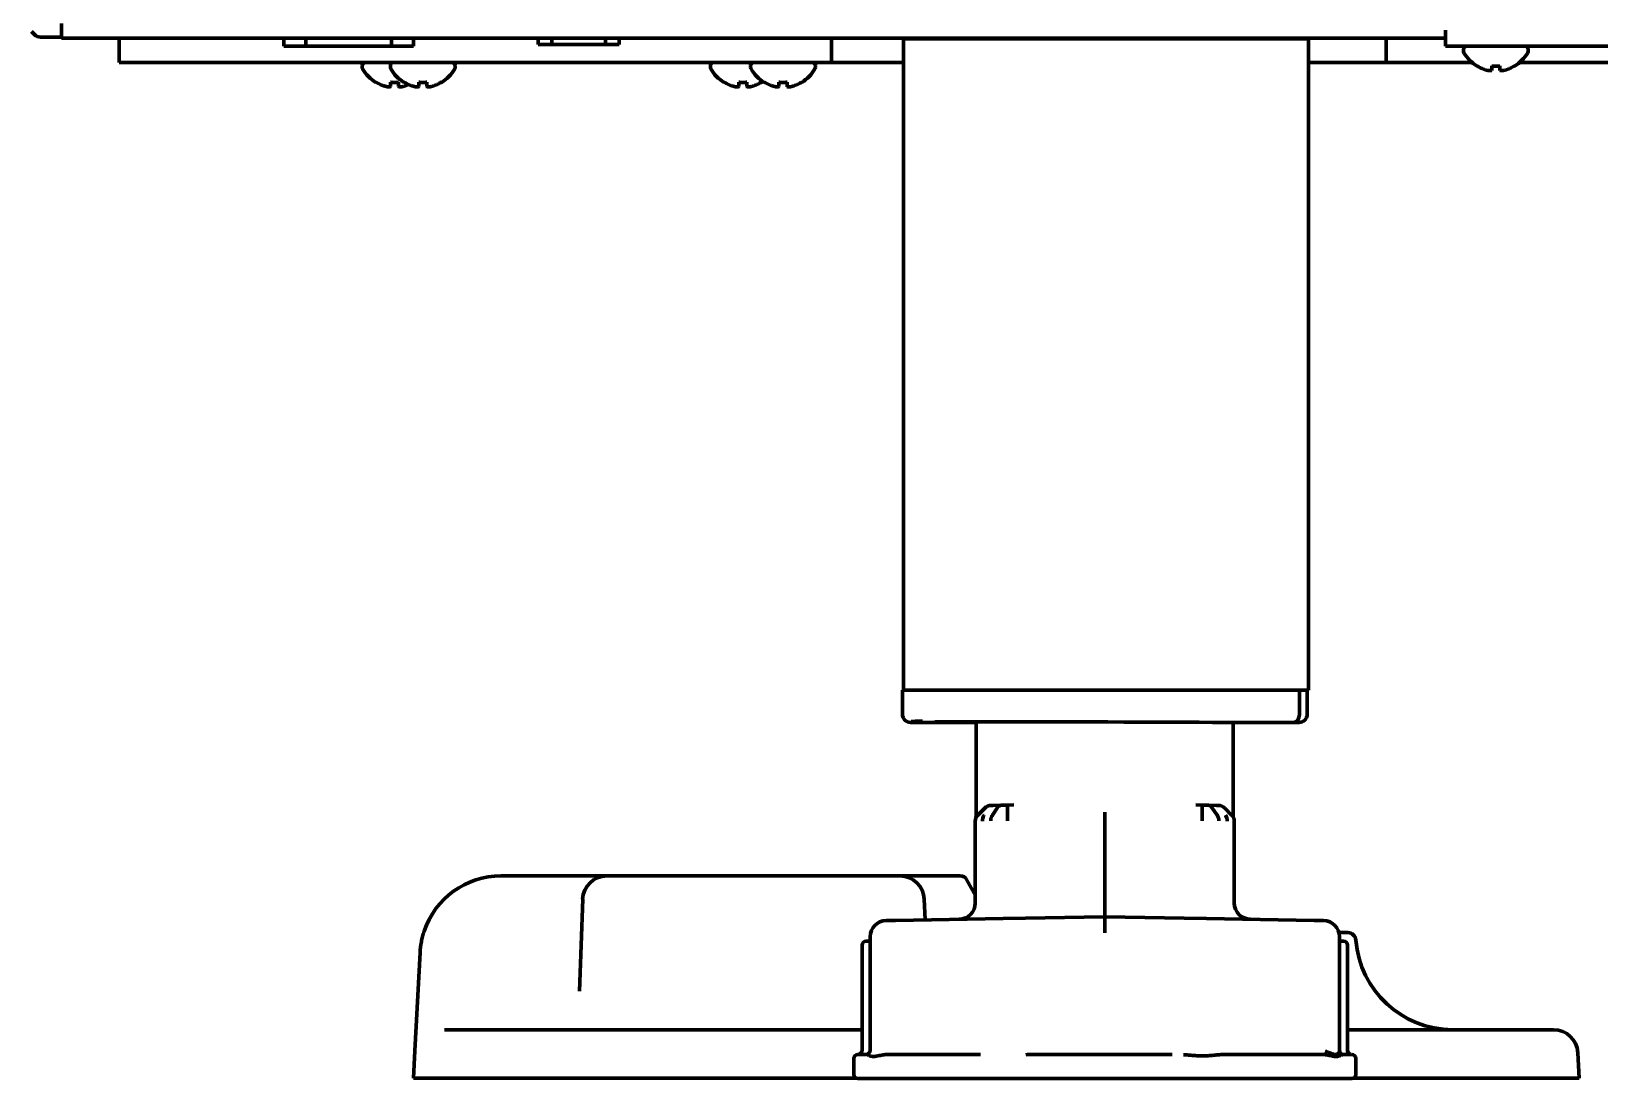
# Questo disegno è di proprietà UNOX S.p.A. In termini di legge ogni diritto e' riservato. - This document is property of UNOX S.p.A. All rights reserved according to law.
# Model space of a CAD drawing. Header units: inches. Extents: x -3022 to 7311, y 343 to 5680.
# Drawn here: x 866.5 to 1060.2, y 2076.7 to 2206.1 of the extents above; entities that cross this region are included whole.
import ezdxf

# ---------------------------------------------------------------- set-up
doc = ezdxf.new("R2010")
doc.units = ezdxf.units.IN

msp = doc.modelspace()

# ---------------------------------------------------------------- linework, layer by layer
at = {"linetype": 'Continuous', "lineweight": 70}
for p, q in [((870.16, 2207.09), (870.16, 2205.29)), ((866.45, 2206.12), (866.86, 2205.71)), ((867.57, 2205.42), (870.16, 2205.42)), ((1041.17, 2205.29), (870.16, 2205.29)), ((877.3, 2205.29), (877.3, 2202.29)), ((897.66, 2205.29), (897.66, 2204.29)), ((900.37, 2204.29), (900.37, 2205.29)), ((910.95, 2205.29), (910.95, 2204.29)), ((913.66, 2204.29), (913.66, 2205.29)), ((929.06, 2205.29), (929.06, 2204.49)), ((930.74, 2204.49), (930.74, 2205.29)), ((937.37, 2205.29), (937.37, 2204.49)), ((939.06, 2204.49), (939.06, 2205.29)), ((965.3, 2205.29), (965.3, 2202.29)), ((974.21, 2205.19), (974.21, 2205.29)), ((974.21, 2205.19), (976.01, 2205.19)), ((974.21, 2124.74), (974.21, 2205.19)), ((975.41, 2205.19), (975.41, 2205.29)), ((976.01, 2205.19), (1022.41, 2205.19)), ((1022.41, 2205.19), (1024.21, 2205.19)), ((1023.01, 2205.19), (1023.01, 2205.29)), ((1024.21, 2205.19), (1024.21, 2205.29)), ((1024.21, 2205.19), (1024.21, 2124.74)), ((1033.8, 2205.29), (1033.8, 2202.29)), ((1041.16, 2206.29), (1041.16, 2204.29)), ((900.37, 2204.29), (897.66, 2204.29)), ((900.37, 2204.29), (910.95, 2204.29)), ((910.95, 2204.29), (913.66, 2204.29)), ((930.74, 2204.49), (929.06, 2204.49)), ((937.37, 2204.49), (930.74, 2204.49)), ((939.06, 2204.49), (937.37, 2204.49)), ((1865.16, 2204.29), (1041.16, 2204.29)), ((1043.36, 2203.89), (1043.36, 2203.69)), ((1051.36, 2203.69), (1051.36, 2203.89)), ((877.3, 2202.29), (880.3, 2202.29)), ((880.3, 2202.29), (957.3, 2202.29)), ((907.31, 2201.89), (907.31, 2201.69)), ((910.8, 2201.89), (910.8, 2201.69)), ((918.8, 2201.69), (918.8, 2201.89)), ((950.33, 2201.89), (950.33, 2201.69)), ((955.3, 2201.89), (955.3, 2201.69)), ((957.3, 2202.29), (965.3, 2202.29)), ((963.3, 2201.69), (963.3, 2201.89)), ((965.3, 2202.29), (973.3, 2202.29)), ((973.3, 2202.29), (974.21, 2202.29)), ((1024.21, 2202.29), (1025.8, 2202.29)), ((1025.8, 2202.29), (1033.8, 2202.29)), ((1033.8, 2202.29), (1036.8, 2202.29)), ((1036.8, 2202.29), (1044.41, 2202.29)), ((1045.06, 2201.81), (1045.06, 2201.85)), ((1049.66, 2201.85), (1049.66, 2201.81)), ((1050.31, 2202.29), (1096.64, 2202.29)), ((909.01, 2199.81), (909.01, 2199.85)), ((912.5, 2199.81), (912.5, 2199.85)), ((917.1, 2199.85), (917.1, 2199.81)), ((952.03, 2199.81), (952.03, 2199.85)), ((956.63, 2199.85), (956.63, 2199.81)), ((957, 2199.81), (957, 2199.85)), ((961.6, 2199.85), (961.6, 2199.81)), ((974.06, 2121.89), (974.06, 2124.74)), ((974.21, 2124.74), (976.01, 2124.74)), ((976.01, 2124.74), (1022.41, 2124.74)), ((1022.41, 2124.74), (1024.21, 2124.74)), ((1023.1, 2124.74), (1023.1, 2121.74)), ((1023.1, 2124.74), (1023.1, 2121.74)), ((1024.06, 2121.75), (1024.06, 2124.74)), ((974.06, 2121.89), (974.06, 2121.75)), ((975.49, 2120.74), (975.72, 2120.74)), ((975.72, 2120.74), (983.18, 2120.74)), ((975.72, 2120.74), (983.18, 2120.74)), ((983.18, 2120.83), (983.18, 2109.05)), ((1013.91, 2120.74), (1022.39, 2120.74)), ((1013.91, 2120.74), (1022.39, 2120.74)), ((1014.93, 2109.05), (1014.93, 2120.74)), ((1022.4, 2120.74), (1022.62, 2120.74)), ((984.27, 2110.2), (983.34, 2109.25)), ((984.97, 2110.5), (985.28, 2110.5)), ((985.82, 2110.22), (985.17, 2109.28)), ((985.28, 2110.5), (986.31, 2110.52)), ((987.04, 2110.53), (987.81, 2110.55)), ((987.04, 2110.24), (987.04, 2109.3)), ((1010.31, 2110.55), (1011.07, 2110.53)), ((1011.08, 2110.24), (1011.08, 2109.3)), ((1011.8, 2110.52), (1012.84, 2110.5)), ((1012.29, 2110.22), (1012.94, 2109.28)), ((1012.84, 2110.5), (1013.15, 2110.5)), ((1013.84, 2110.2), (1014.77, 2109.25)), ((983.06, 2098.43), (983.06, 2108.55)), ((999.06, 2098.74), (999.06, 2108.8)), ((1012.95, 2109.28), (1012.94, 2109.28)), ((1015.06, 2108.55), (1015.06, 2098.43)), ((924.46, 2101.79), (929.34, 2101.79)), ((929.34, 2101.79), (937.55, 2101.79)), ((937.55, 2101.79), (943.05, 2101.79)), ((943.05, 2101.79), (968.26, 2101.79)), ((968.26, 2101.79), (973.76, 2101.79)), ((973.76, 2101.79), (979.75, 2101.79)), ((979.75, 2101.79), (981.16, 2101.79)), ((983.09, 2099.38), (982.03, 2101.28)), ((934.16, 2087.53), (934.56, 2098.9)), ((976.76, 2098.9), (976.85, 2096.35)), ((972.04, 2096.27), (973.21, 2096.29)), ((973.21, 2096.29), (986.5, 2096.52)), ((986.5, 2096.52), (989.26, 2096.57)), ((989.26, 2096.57), (998.95, 2096.74)), ((998.95, 2096.74), (999.06, 2096.74)), ((999.06, 2096.74), (999.16, 2096.74)), ((999.16, 2096.74), (1008.85, 2096.57)), ((1008.85, 2096.57), (1011.61, 2096.52)), ((1011.61, 2096.52), (1024.91, 2096.29)), ((1024.91, 2096.29), (1026.08, 2096.27)), ((1027.98, 2094.79), (1029.08, 2094.79)), ((969.07, 2092.99), (969.07, 2093.24)), ((969.07, 2080.24), (969.07, 2092.99)), ((969.82, 2093.74), (969.57, 2093.74)), ((970.07, 2094.27), (970.07, 2080.12)), ((1028.04, 2094.27), (1028.04, 2080.12)), ((1028.54, 2093.74), (1028.29, 2093.74)), ((1029.04, 2093.24), (1029.04, 2092.99)), ((1029.04, 2092.99), (1029.04, 2080.24)), ((913.83, 2080.17), (914.47, 2092.32)), ((921.81, 2082.79), (917.49, 2082.79)), ((969.07, 2082.79), (921.81, 2082.79)), ((1028.97, 2082.79), (1054.5, 2082.79)), ((913.83, 2080.17), (913.66, 2076.79)), ((968.06, 2079.24), (968.06, 2077.24)), ((968.61, 2079.74), (969.57, 2079.74)), ((969.09, 2080.24), (969.07, 2080.24)), ((972.69, 2079.74), (983.72, 2079.74)), ((990.73, 2079.74), (1007.38, 2079.74)), ((1014.4, 2079.74), (1025.42, 2079.74)), ((1028.54, 2079.74), (1029.51, 2079.74)), ((1030.06, 2077.24), (1030.06, 2079.24)), ((1057.66, 2076.79), (1057.49, 2079.95)), ((921.65, 2076.79), (913.66, 2076.79)), ((921.65, 2076.79), (968.34, 2076.79)), ((1029.56, 2076.74), (968.56, 2076.74)), ((1029.78, 2076.79), (1057.66, 2076.79))]:
    msp.add_line(p, q, dxfattribs=at)
for centre, radius, start, end in [((867.57, 2206.42), 1, 225, 270), ((1043.76, 2203.89), 0.4, 90, 180), ((1043.76, 2203.69), 0.4, 180, 210.3012), ((1047.56, 2205.91), 4.8, 210.3012, 238.4186), ((1047.16, 2205.91), 4.8, 301.5837, 329.6988), ((1050.96, 2203.89), 0.4, 0, 90), ((1050.96, 2203.69), 0.4, 329.6988, 0), ((907.71, 2201.89), 0.4, 90, 180), ((907.71, 2201.69), 0.4, 180, 210.3012), ((911.51, 2203.91), 4.8, 210.3012, 238.4186), ((911.2, 2201.89), 0.4, 90, 180), ((911.2, 2201.69), 0.4, 180, 210.3012), ((915, 2203.91), 4.8, 210.3012, 238.4186), ((914.6, 2203.91), 4.8, 301.5837, 329.6988), ((918.4, 2201.89), 0.4, 0, 90), ((918.4, 2201.69), 0.4, 329.6988, 0), ((950.73, 2201.89), 0.4, 90, 180), ((950.73, 2201.69), 0.4, 180, 210.3012), ((954.53, 2203.91), 4.8, 210.3012, 238.4186), ((955.7, 2201.89), 0.4, 90, 180), ((955.7, 2201.69), 0.4, 180, 210.3012), ((959.5, 2203.91), 4.8, 210.3012, 238.4186), ((959.1, 2203.91), 4.8, 301.5837, 329.6988), ((962.9, 2201.89), 0.4, 0, 90), ((962.9, 2201.69), 0.4, 329.6988, 0), ((1047.36, 2205.59), 3.78, 262.3959, 269.9965), ((1047.36, 2205.59), 3.78, 270.0035, 277.6041), ((911.32, 2203.59), 3.78, 262.3959, 269.9965), ((911.31, 2203.59), 3.78, 270.0035, 277.6041), ((914.8, 2203.59), 3.78, 262.3959, 269.9965), ((914.8, 2203.59), 3.78, 270.0035, 277.6041), ((954.33, 2203.59), 3.78, 262.3959, 269.9965), ((954.33, 2203.59), 3.78, 270.0035, 277.6041), ((954.13, 2203.91), 4.8, 301.5837, 303.9766), ((959.3, 2203.59), 3.78, 262.3959, 269.9965), ((959.3, 2203.59), 3.78, 270.0035, 277.6041), ((984.98, 2109.5), 1, 91, 135.5), ((984.06, 2108.55), 1, 135.5, 180), ((981.18, 2109.41), 2, 344.3099, 0.04), ((1014.06, 2108.55), 1, 0, 44.5), ((924.46, 2091.79), 10, 90, 161.5533), ((937.55, 2098.79), 3, 90, 178), ((973.76, 2098.79), 3, 2, 90), ((981.16, 2100.79), 1, 29.22, 90), ((981.06, 2098.43), 2, 271, 0), ((1017.06, 2098.43), 2, 180, 269), ((972.07, 2094.27), 2, 91, 180), ((1026.04, 2094.27), 2, 0, 89), ((1029.08, 2093.79), 1, 4.4117, 90), ((969.57, 2093.24), 0.5, 90, 180), ((969.82, 2093.99), 0.25, 270, 0), ((1028.29, 2093.99), 0.25, 180, 270), ((1028.54, 2093.24), 0.5, 0, 90), ((1042.04, 2094.79), 12, 184.4117, 270), ((1054.5, 2079.79), 3, 3, 90), ((968.56, 2079.24), 0.5, 90, 180), ((969.57, 2080.24), 0.5, 270, 0), ((1028.54, 2080.24), 0.5, 180, 270), ((1029.54, 2080.24), 0.5, 180, 232.207), ((1029.56, 2079.24), 0.5, 0, 90), ((968.56, 2077.24), 0.5, 180, 270), ((1029.56, 2077.24), 0.5, 270, 0)]:
    msp.add_arc(centre, radius, start, end, dxfattribs=at)
for centre, major_axis, ratio, start_param, end_param in [((975.06, 2121.75), (1, 0), 0.999995, 3.141593, 4.709304), ((1022.39, 2121.74), (0, 1), 0.707107, 3.141593, 4.712389), ((1022.39, 2121.74), (0, 1), 0.707107, 3.141593, 4.712389), ((1023.06, 2121.75), (1, 0), 0.999995, 4.715474, 6.283185), ((976.55, 2120.74), (-1.5, 0), 0.003085, 0.00001, 0.785408), ((976.55, 2120.88), (-1.5, 0), 0.003085, 4.712398, 5.977528), ((999.06, 2120.74), (-21, 0.06), 0.003085, 3.927, 6.996876), ((1021.56, 2120.74), (1.5, 0), 0.003085, 5.497778, 6.283176), ((1011.05, 2109.53), (-0.017, -1), 0.01745, 2.356346, 3.141594), ((1013.13, 2109.5), (0, 1), 1, 5.48906, 6.265732), ((984.64, 2108.56), (0.01, -1), 0.707088, 3.925849, 4.70425), ((1012.44, 2108.58), (-0.017, -1), 0.707053, 1.583129, 2.362365), ((1013.47, 2108.56), (-0.01, -1), 0.707088, 1.578072, 2.357338), ((1029.51, 2080.24), (0, -0.5), 0.961623, 4.712389, 6.283185)]:
    msp.add_ellipse(centre, major_axis=major_axis, ratio=ratio, start_param=start_param, end_param=end_param, dxfattribs=at)
for points, knots in [([(1045.06, 2201.85), (1045.26, 2201.72), (1045.47, 2201.61), (1045.8, 2201.48), (1045.91, 2201.43), (1046.13, 2201.36), (1046.24, 2201.33), (1046.36, 2201.3)], [0, 0, 0, 0, 0.5, 0.5, 0.75, 0.75, 1, 1, 1, 1]), ([(1047.86, 2201.85), (1047.86, 2201.72), (1047.86, 2201.61), (1047.86, 2201.48), (1047.86, 2201.43), (1047.86, 2201.36), (1047.86, 2201.33), (1047.86, 2201.3)], [0, 0, 0, 0, 0.5, 0.5, 0.75, 0.75, 1, 1, 1, 1]), ([(909.01, 2199.85), (909.22, 2199.72), (909.43, 2199.61), (909.75, 2199.48), (909.86, 2199.43), (910.09, 2199.36), (910.2, 2199.33), (910.31, 2199.3)], [0, 0, 0, 0, 0.5, 0.5, 0.75, 0.75, 1, 1, 1, 1]), ([(911.81, 2199.85), (911.81, 2199.72), (911.81, 2199.61), (911.81, 2199.48), (911.81, 2199.43), (911.81, 2199.36), (911.81, 2199.33), (911.81, 2199.3)], [0, 0, 0, 0, 0.5, 0.5, 0.75, 0.75, 1, 1, 1, 1]), ([(912.31, 2199.3), (912.37, 2199.31), (912.48, 2199.34), (912.64, 2199.39), (912.8, 2199.45), (912.94, 2199.5), (913.02, 2199.54), (913.06, 2199.55)], [0, 0, 0, 0, 0.213117, 0.426235, 0.639352, 0.852469, 1, 1, 1, 1]), ([(912.5, 2199.85), (912.7, 2199.72), (912.91, 2199.61), (913.24, 2199.48), (913.35, 2199.43), (913.57, 2199.36), (913.68, 2199.33), (913.8, 2199.3)], [0, 0, 0, 0, 0.5, 0.5, 0.75, 0.75, 1, 1, 1, 1]), ([(915.3, 2199.85), (915.3, 2199.72), (915.3, 2199.61), (915.3, 2199.48), (915.3, 2199.43), (915.3, 2199.36), (915.3, 2199.33), (915.3, 2199.3)], [0, 0, 0, 0, 0.5, 0.5, 0.75, 0.75, 1, 1, 1, 1]), ([(952.03, 2199.85), (952.23, 2199.72), (952.44, 2199.61), (952.77, 2199.48), (952.88, 2199.43), (953.1, 2199.36), (953.22, 2199.33), (953.33, 2199.3)], [0, 0, 0, 0, 0.5, 0.5, 0.75, 0.75, 1, 1, 1, 1]), ([(954.83, 2199.85), (954.83, 2199.72), (954.83, 2199.61), (954.83, 2199.48), (954.83, 2199.43), (954.83, 2199.36), (954.83, 2199.33), (954.83, 2199.3)], [0, 0, 0, 0, 0.5, 0.5, 0.75, 0.75, 1, 1, 1, 1]), ([(957, 2199.85), (957.2, 2199.72), (957.41, 2199.61), (957.74, 2199.48), (957.85, 2199.43), (958.07, 2199.36), (958.18, 2199.33), (958.3, 2199.3)], [0, 0, 0, 0, 0.5, 0.5, 0.75, 0.75, 1, 1, 1, 1]), ([(959.8, 2199.85), (959.8, 2199.72), (959.8, 2199.61), (959.8, 2199.48), (959.8, 2199.43), (959.8, 2199.36), (959.8, 2199.33), (959.8, 2199.3)], [0, 0, 0, 0, 0.5, 0.5, 0.75, 0.75, 1, 1, 1, 1]), ([(985.82, 2110.22), (985.85, 2110.27), (985.89, 2110.31), (985.94, 2110.36), (985.96, 2110.38), (985.99, 2110.41), (986, 2110.41), (986.02, 2110.43), (986.04, 2110.43), (986.09, 2110.47), (986.13, 2110.48), (986.19, 2110.5), (986.2, 2110.51), (986.22, 2110.51), (986.22, 2110.51), (986.22, 2110.51), (986.23, 2110.51), (986.24, 2110.51), (986.27, 2110.52), (986.29, 2110.52), (986.31, 2110.52)], [0, 0, 0, 0, 0.25, 0.25, 0.375, 0.375, 0.4375, 0.4375, 0.5, 0.5, 0.75, 0.75, 0.8125, 0.828125, 0.828125, 0.84375, 0.84375, 0.875, 0.875, 1, 1, 1, 1]), ([(986.31, 2110.52), (986.36, 2110.52), (986.41, 2110.52), (986.5, 2110.52), (986.53, 2110.52), (986.57, 2110.52), (986.59, 2110.52), (986.62, 2110.52), (986.63, 2110.52), (986.71, 2110.53), (986.78, 2110.53), (986.88, 2110.53), (986.91, 2110.53), (986.98, 2110.53), (987.01, 2110.53), (987.04, 2110.53)], [0, 0, 0, 0, 0.25, 0.25, 0.375, 0.375, 0.4375, 0.4375, 0.5, 0.5, 0.75, 0.75, 0.875, 0.875, 1, 1, 1, 1]), ([(987.04, 2110.24), (987.04, 2110.29), (987.04, 2110.37), (987.04, 2110.43), (987.04, 2110.48), (987.04, 2110.5), (987.04, 2110.52), (987.04, 2110.52), (987.04, 2110.52), (987.04, 2110.53), (987.04, 2110.53), (987.04, 2110.53), (987.04, 2110.53), (987.04, 2110.53)], [0, 0, 0, 0, 0.25, 0.5, 0.5, 0.75, 0.75, 0.8125, 0.84375, 0.84375, 0.875, 0.875, 1, 1, 1, 1]), ([(1011.07, 2110.53), (1011.09, 2110.53), (1011.1, 2110.53), (1011.14, 2110.53), (1011.19, 2110.53), (1011.27, 2110.53), (1011.34, 2110.53), (1011.39, 2110.53), (1011.4, 2110.53), (1011.43, 2110.53), (1011.45, 2110.53), (1011.53, 2110.52), (1011.59, 2110.52), (1011.67, 2110.52), (1011.7, 2110.52), (1011.75, 2110.52), (1011.78, 2110.52), (1011.8, 2110.52)], [0, 0, 0, 0, 0.0625, 0.0625, 0.125, 0.25, 0.375, 0.375, 0.4375, 0.4375, 0.5, 0.5, 0.75, 0.75, 0.875, 0.875, 1, 1, 1, 1]), ([(1012.29, 2110.22), (1012.26, 2110.27), (1012.23, 2110.31), (1012.18, 2110.36), (1012.17, 2110.37), (1012.15, 2110.38), (1012.14, 2110.39), (1012.11, 2110.41), (1012.09, 2110.43), (1012.03, 2110.47), (1011.98, 2110.48), (1011.93, 2110.5), (1011.91, 2110.51), (1011.9, 2110.51), (1011.89, 2110.51), (1011.89, 2110.51), (1011.88, 2110.51), (1011.88, 2110.51), (1011.85, 2110.52), (1011.83, 2110.52), (1011.8, 2110.52)], [0, 0, 0, 0, 0.25, 0.25, 0.3125, 0.3125, 0.375, 0.375, 0.5, 0.5, 0.75, 0.75, 0.8125, 0.828125, 0.828125, 0.84375, 0.84375, 0.875, 0.875, 1, 1, 1, 1]), ([(984.14, 2109.27), (984.13, 2109.26), (984.13, 2109.24), (984.11, 2109.22), (984.1, 2109.21), (984.08, 2109.17), (984.07, 2109.14), (984.03, 2109.06), (984.01, 2109), (983.98, 2108.91), (983.97, 2108.88), (983.96, 2108.82), (983.96, 2108.79), (983.95, 2108.72), (983.94, 2108.68), (983.94, 2108.64), (983.94, 2108.63), (983.94, 2108.62), (983.94, 2108.6), (983.94, 2108.58), (983.94, 2108.56)], [0, 0, 0, 0, 0.0625, 0.0625, 0.125, 0.125, 0.25, 0.25, 0.5, 0.5, 0.625, 0.625, 0.75, 0.75, 0.875, 0.90625, 0.921875, 0.921875, 0.9375, 1, 1, 1, 1]), ([(985.17, 2109.28), (985.16, 2109.26), (985.13, 2109.22), (985.11, 2109.18), (985.1, 2109.17), (985.1, 2109.17), (985.1, 2109.16), (985.1, 2109.16), (985.09, 2109.15), (985.09, 2109.14), (985.06, 2109.07), (985.04, 2109.01), (985, 2108.89), (984.99, 2108.83), (984.98, 2108.71), (984.97, 2108.64), (984.97, 2108.58)], [0, 0, 0, 0, 0.125, 0.1875, 0.195313, 0.195313, 0.203125, 0.203125, 0.21875, 0.25, 0.25, 0.5, 0.5, 0.75, 0.75, 1, 1, 1, 1]), ([(987.04, 2108.59), (987.04, 2108.66), (987.04, 2108.72), (987.04, 2108.85), (987.04, 2108.91), (987.04, 2109), (987.04, 2109.04), (987.04, 2109.08), (987.04, 2109.09), (987.04, 2109.09), (987.04, 2109.09), (987.04, 2109.1), (987.04, 2109.1), (987.04, 2109.12), (987.04, 2109.14), (987.04, 2109.2), (987.04, 2109.25), (987.04, 2109.3)], [0, 0, 0, 0, 0.25, 0.25, 0.5, 0.5, 0.625, 0.65625, 0.660156, 0.660156, 0.664063, 0.664063, 0.671875, 0.6875, 0.75, 0.75, 1, 1, 1, 1]), ([(999.06, 2109.09), (999.06, 2109.18), (999.06, 2109.27), (999.06, 2109.42), (999.06, 2109.49), (999.06, 2109.58), (999.06, 2109.61), (999.06, 2109.63), (999.06, 2109.64), (999.06, 2109.65), (999.06, 2109.65), (999.06, 2109.66)], [0, 0, 0, 0, 0.5, 0.5, 0.75, 0.875, 0.9375, 0.9375, 0.96875, 0.96875, 1, 1, 1, 1]), ([(999.06, 2109.09), (999.06, 2109.09), (999.06, 2109.09), (999.06, 2109.06), (999.06, 2109.02), (999.06, 2108.95), (999.06, 2108.87), (999.06, 2108.83), (999.06, 2108.8)], [0, 0, 0, 0, 0.000031, 0.000031, 0.250024, 0.500016, 0.750008, 1, 1, 1, 1]), ([(1011.08, 2109.3), (1011.08, 2109.25), (1011.08, 2109.2), (1011.08, 2109.09), (1011.08, 2109.03), (1011.08, 2108.91), (1011.08, 2108.85), (1011.08, 2108.72), (1011.08, 2108.66), (1011.08, 2108.59)], [0, 0, 0, 0, 0.25, 0.25, 0.5, 0.5, 0.75, 0.75, 1, 1, 1, 1]), ([(1013.98, 2109.26), (1013.98, 2109.26), (1013.98, 2109.26), (1013.99, 2109.24), (1014.02, 2109.19), (1014.06, 2109.11), (1014.1, 2109.03), (1014.13, 2108.94), (1014.15, 2108.85), (1014.17, 2108.75), (1014.18, 2108.66), (1014.18, 2108.59), (1014.18, 2108.56)], [0, 0, 0, 0, 0.00004, 0.00004, 0.125035, 0.25003, 0.375025, 0.50002, 0.625015, 0.75001, 0.875005, 1, 1, 1, 1]), ([(1015.01, 2108.86), (1015.01, 2108.85), (1015.01, 2108.86), (1015.01, 2108.86), (1015, 2108.88), (1015, 2108.89), (1015, 2108.89), (1015, 2108.89)], [0, 0, 0, 0, 0.555109, 0.898472, 0.948951, 0.984417, 1, 1, 1, 1]), ([(999.06, 2098.74), (999.06, 2098.69), (999.06, 2098.58), (999.06, 2098.41), (999.06, 2098.25), (999.06, 2098.09), (999.06, 2097.94), (999.06, 2097.79), (999.06, 2097.65), (999.06, 2097.51), (999.06, 2097.39), (999.06, 2097.27), (999.06, 2097.16), (999.06, 2097.07), (999.06, 2096.98), (999.06, 2096.91), (999.06, 2096.85), (999.06, 2096.8), (999.06, 2096.77), (999.06, 2096.75), (999.06, 2096.74), (999.06, 2096.74)], [0, 0, 0, 0, 0.052794, 0.105589, 0.158383, 0.211178, 0.263972, 0.316766, 0.369561, 0.422355, 0.47515, 0.527944, 0.580739, 0.633533, 0.686327, 0.739122, 0.791916, 0.844711, 0.897505, 0.950299, 1, 1, 1, 1]), ([(999.06, 2094.74), (999.06, 2094.76), (999.06, 2094.77), (999.06, 2094.81), (999.06, 2094.82), (999.06, 2094.87), (999.06, 2094.91), (999.06, 2095), (999.06, 2095.13), (999.06, 2095.26), (999.06, 2095.35), (999.06, 2095.38), (999.06, 2095.45), (999.06, 2095.48), (999.06, 2095.63), (999.06, 2095.74), (999.06, 2095.91), (999.06, 2095.96), (999.06, 2096.03), (999.06, 2096.06), (999.06, 2096.11), (999.06, 2096.13), (999.06, 2096.25), (999.06, 2096.33), (999.06, 2096.42), (999.06, 2096.44), (999.06, 2096.46), (999.06, 2096.47), (999.06, 2096.49), (999.06, 2096.53), (999.06, 2096.56), (999.06, 2096.64), (999.06, 2096.68), (999.06, 2096.71), (999.06, 2096.72), (999.06, 2096.72), (999.06, 2096.73), (999.06, 2096.74), (999.06, 2096.74), (999.06, 2096.74)], [0, 0, 0, 0, 0.015666, 0.015666, 0.031332, 0.031332, 0.062663, 0.062663, 0.125326, 0.187989, 0.187989, 0.219321, 0.219321, 0.250653, 0.250653, 0.375979, 0.375979, 0.438642, 0.438642, 0.469974, 0.469974, 0.501305, 0.501305, 0.626631, 0.626631, 0.657963, 0.657963, 0.673629, 0.673629, 0.689295, 0.751958, 0.751958, 0.877284, 0.877284, 0.908616, 0.908616, 0.939947, 0.939947, 1, 1, 1, 1]), ([(914.47, 2092.32), (914.49, 2092.76), (914.55, 2093.21), (914.67, 2093.87), (914.72, 2094.09), (914.84, 2094.53), (914.9, 2094.74), (914.97, 2094.96)], [0, 0, 0, 0, 0.5, 0.5, 0.75, 0.75, 1, 1, 1, 1]), ([(969.07, 2080.24), (969.07, 2080.21), (969.07, 2080.18), (969.05, 2080.11), (969.05, 2080.08), (969.02, 2080.02), (969, 2079.99), (968.97, 2079.94), (968.95, 2079.91), (968.9, 2079.87), (968.88, 2079.84), (968.82, 2079.81), (968.79, 2079.79), (968.73, 2079.77), (968.7, 2079.76), (968.64, 2079.75), (968.6, 2079.74), (968.57, 2079.74)], [0, 0, 0, 0, 0.125, 0.125, 0.25, 0.25, 0.375, 0.375, 0.5, 0.5, 0.625, 0.625, 0.75, 0.75, 0.875, 0.875, 1, 1, 1, 1]), ([(971.69, 2079.68), (971.57, 2079.66), (971.45, 2079.64), (971.23, 2079.6), (971.12, 2079.57), (970.92, 2079.53), (970.82, 2079.51), (970.71, 2079.5), (970.68, 2079.49), (970.64, 2079.49), (970.62, 2079.49), (970.55, 2079.48), (970.47, 2079.48), (970.39, 2079.48), (970.32, 2079.49), (970.29, 2079.49), (970.22, 2079.51), (970.18, 2079.51), (970.14, 2079.53), (970.12, 2079.53), (970.09, 2079.54), (970.08, 2079.55), (970.01, 2079.57), (969.96, 2079.6), (969.87, 2079.64), (969.83, 2079.66), (969.8, 2079.68)], [0, 0, 0, 0, 0.125, 0.125, 0.25, 0.25, 0.375, 0.375, 0.40625, 0.40625, 0.4375, 0.4375, 0.5, 0.5625, 0.5625, 0.625, 0.625, 0.6875, 0.6875, 0.71875, 0.71875, 0.75, 0.75, 0.875, 0.875, 1, 1, 1, 1]), ([(972.69, 2079.74), (972.52, 2079.74), (972.36, 2079.74), (972.1, 2079.72), (972.02, 2079.72), (971.86, 2079.7), (971.77, 2079.69), (971.69, 2079.68)], [0, 0, 0, 0, 0.5, 0.5, 0.75, 0.75, 1, 1, 1, 1]), ([(990.73, 2079.74), (990.5, 2079.74), (990.26, 2079.74), (989.91, 2079.73), (989.79, 2079.72), (989.55, 2079.71), (989.44, 2079.71), (989.32, 2079.7)], [0, 0, 0, 0, 0.5, 0.5, 0.75, 0.75, 1, 1, 1, 1]), ([(1013.25, 2079.7), (1013.09, 2079.68), (1012.92, 2079.67), (1012.58, 2079.63), (1012.41, 2079.62), (1012.05, 2079.59), (1011.87, 2079.57), (1011.6, 2079.56), (1011.51, 2079.55), (1011.32, 2079.55), (1011.23, 2079.55), (1011.04, 2079.55), (1010.95, 2079.55), (1010.76, 2079.55), (1010.66, 2079.56), (1010.37, 2079.57), (1010.18, 2079.59), (1009.89, 2079.61), (1009.79, 2079.62), (1009.59, 2079.63), (1009.5, 2079.64), (1009.2, 2079.67), (1009, 2079.68), (1008.8, 2079.7)], [0, 0, 0, 0, 0.125, 0.125, 0.25, 0.25, 0.375, 0.375, 0.4375, 0.4375, 0.5, 0.5, 0.5625, 0.5625, 0.625, 0.625, 0.75, 0.75, 0.8125, 0.8125, 0.875, 0.875, 1, 1, 1, 1]), ([(1014.4, 2079.74), (1014.21, 2079.74), (1014.02, 2079.74), (1013.73, 2079.73), (1013.63, 2079.72), (1013.44, 2079.71), (1013.35, 2079.71), (1013.25, 2079.7)], [0, 0, 0, 0, 0.5, 0.5, 0.75, 0.75, 1, 1, 1, 1]), ([(1026.42, 2079.68), (1026.34, 2079.69), (1026.26, 2079.7), (1026.09, 2079.72), (1026.01, 2079.72), (1025.84, 2079.73), (1025.76, 2079.74), (1025.59, 2079.74), (1025.51, 2079.74), (1025.42, 2079.74)], [0, 0, 0, 0, 0.25, 0.25, 0.5, 0.5, 0.75, 0.75, 1, 1, 1, 1]), ([(1028.04, 2080.12), (1028.04, 2080.08), (1028.03, 2080.04), (1028.01, 2079.97), (1027.99, 2079.95), (1027.97, 2079.91), (1027.95, 2079.89), (1027.91, 2079.85), (1027.89, 2079.83), (1027.84, 2079.79), (1027.82, 2079.77), (1027.77, 2079.75), (1027.76, 2079.75), (1027.73, 2079.74), (1027.71, 2079.73), (1027.66, 2079.72), (1027.63, 2079.72), (1027.55, 2079.72), (1027.51, 2079.72), (1027.42, 2079.74), (1027.38, 2079.75), (1027.29, 2079.77), (1027.24, 2079.79), (1027.14, 2079.83), (1027.08, 2079.85), (1026.98, 2079.89), (1026.92, 2079.91), (1026.8, 2079.95), (1026.74, 2079.97), (1026.56, 2080.04), (1026.43, 2080.08), (1026.29, 2080.12)], [0, 0, 0, 0, 0.125, 0.125, 0.1875, 0.1875, 0.25, 0.25, 0.3125, 0.3125, 0.375, 0.375, 0.40625, 0.40625, 0.4375, 0.4375, 0.5, 0.5, 0.5625, 0.5625, 0.625, 0.625, 0.6875, 0.6875, 0.75, 0.75, 0.8125, 0.8125, 0.875, 0.875, 1, 1, 1, 1]), ([(1028.31, 2079.68), (1028.28, 2079.66), (1028.24, 2079.64), (1028.16, 2079.6), (1028.11, 2079.57), (1028, 2079.53), (1027.93, 2079.51), (1027.85, 2079.5), (1027.83, 2079.49), (1027.8, 2079.49), (1027.78, 2079.49), (1027.72, 2079.48), (1027.68, 2079.48), (1027.6, 2079.48), (1027.56, 2079.48), (1027.48, 2079.49), (1027.43, 2079.49), (1027.3, 2079.51), (1027.2, 2079.53), (1027.05, 2079.56), (1027, 2079.57), (1026.89, 2079.6), (1026.83, 2079.61), (1026.67, 2079.64), (1026.55, 2079.66), (1026.42, 2079.68)], [0, 0, 0, 0, 0.125, 0.125, 0.25, 0.25, 0.375, 0.375, 0.40625, 0.40625, 0.4375, 0.4375, 0.5, 0.5, 0.5625, 0.5625, 0.625, 0.625, 0.75, 0.75, 0.8125, 0.8125, 0.875, 0.875, 1, 1, 1, 1]), ([(1028.54, 2079.74), (1028.51, 2079.74), (1028.47, 2079.74), (1028.41, 2079.72), (1028.39, 2079.72), (1028.35, 2079.7), (1028.33, 2079.69), (1028.31, 2079.68)], [0, 0, 0, 0, 0.5, 0.5, 0.75, 0.75, 1, 1, 1, 1]), ([(1029.53, 2079.74), (1029.53, 2079.74), (1029.53, 2079.74), (1029.52, 2079.74), (1029.51, 2079.74), (1029.51, 2079.74)], [0, 0, 0, 0, 0.5, 0.5, 1, 1, 1, 1])]:
    msp.add_open_spline(points, degree=3, knots=knots, dxfattribs=at)
for points, degree in [([(1046.36, 2201.3), (1046.38, 2201.29), (1046.44, 2201.29), (1046.51, 2201.28), (1046.58, 2201.28), (1046.65, 2201.28), (1046.72, 2201.28), (1046.79, 2201.29), (1046.83, 2201.29), (1046.86, 2201.3)], 3), ([(1046.86, 2201.3), (1046.86, 2201.31), (1046.86, 2201.34), (1046.86, 2201.39), (1046.86, 2201.45), (1046.86, 2201.51), (1046.86, 2201.57), (1046.86, 2201.65), (1046.86, 2201.74), (1046.86, 2201.81), (1046.86, 2201.85)], 3), ([(1047.86, 2201.3), (1047.88, 2201.29), (1047.93, 2201.29), (1048, 2201.28), (1048.07, 2201.28), (1048.14, 2201.28), (1048.21, 2201.28), (1048.29, 2201.29), (1048.33, 2201.29), (1048.36, 2201.3)], 3), ([(1048.36, 2201.3), (1048.41, 2201.31), (1048.52, 2201.34), (1048.68, 2201.39), (1048.84, 2201.45), (1049, 2201.51), (1049.15, 2201.57), (1049.3, 2201.65), (1049.47, 2201.74), (1049.59, 2201.81), (1049.66, 2201.85)], 3), ([(910.31, 2199.3), (910.34, 2199.29), (910.39, 2199.29), (910.47, 2199.28), (910.54, 2199.28), (910.61, 2199.28), (910.68, 2199.28), (910.75, 2199.29), (910.79, 2199.29), (910.81, 2199.3)], 3), ([(910.81, 2199.3), (910.81, 2199.31), (910.81, 2199.34), (910.81, 2199.39), (910.81, 2199.45), (910.81, 2199.51), (910.81, 2199.57), (910.81, 2199.65), (910.81, 2199.74), (910.81, 2199.81), (910.81, 2199.85)], 3), ([(911.81, 2199.3), (911.84, 2199.29), (911.89, 2199.29), (911.96, 2199.28), (912.03, 2199.28), (912.1, 2199.28), (912.17, 2199.28), (912.24, 2199.29), (912.29, 2199.29), (912.31, 2199.3)], 3), ([(913.8, 2199.3), (913.83, 2199.29), (913.88, 2199.29), (913.95, 2199.28), (914.02, 2199.28), (914.09, 2199.28), (914.16, 2199.28), (914.23, 2199.29), (914.28, 2199.29), (914.3, 2199.3)], 3), ([(914.3, 2199.3), (914.3, 2199.31), (914.3, 2199.34), (914.3, 2199.39), (914.3, 2199.45), (914.3, 2199.51), (914.3, 2199.57), (914.3, 2199.65), (914.3, 2199.74), (914.3, 2199.81), (914.3, 2199.85)], 3), ([(915.3, 2199.3), (915.32, 2199.29), (915.37, 2199.29), (915.44, 2199.28), (915.51, 2199.28), (915.59, 2199.28), (915.66, 2199.28), (915.73, 2199.29), (915.78, 2199.29), (915.8, 2199.3)], 3), ([(915.8, 2199.3), (915.85, 2199.31), (915.96, 2199.34), (916.12, 2199.39), (916.28, 2199.45), (916.44, 2199.51), (916.59, 2199.57), (916.75, 2199.65), (916.91, 2199.74), (917.04, 2199.81), (917.1, 2199.85)], 3), ([(953.33, 2199.3), (953.36, 2199.29), (953.41, 2199.29), (953.48, 2199.28), (953.55, 2199.28), (953.62, 2199.28), (953.69, 2199.28), (953.76, 2199.29), (953.81, 2199.29), (953.83, 2199.3)], 3), ([(953.83, 2199.3), (953.83, 2199.31), (953.83, 2199.34), (953.83, 2199.39), (953.83, 2199.45), (953.83, 2199.51), (953.83, 2199.57), (953.83, 2199.65), (953.83, 2199.74), (953.83, 2199.81), (953.83, 2199.85)], 3), ([(954.83, 2199.3), (954.85, 2199.29), (954.9, 2199.29), (954.97, 2199.28), (955.04, 2199.28), (955.12, 2199.28), (955.19, 2199.28), (955.26, 2199.29), (955.31, 2199.29), (955.33, 2199.3)], 3), ([(955.33, 2199.3), (955.38, 2199.31), (955.49, 2199.34), (955.65, 2199.39), (955.81, 2199.45), (955.97, 2199.51), (956.12, 2199.57), (956.28, 2199.65), (956.44, 2199.74), (956.57, 2199.81), (956.63, 2199.85)], 3), ([(958.3, 2199.3), (958.32, 2199.29), (958.38, 2199.29), (958.45, 2199.28), (958.52, 2199.28), (958.59, 2199.28), (958.66, 2199.28), (958.73, 2199.29), (958.77, 2199.29), (958.8, 2199.3)], 3), ([(958.8, 2199.3), (958.8, 2199.31), (958.8, 2199.34), (958.8, 2199.39), (958.8, 2199.45), (958.8, 2199.51), (958.8, 2199.57), (958.8, 2199.65), (958.8, 2199.74), (958.8, 2199.81), (958.8, 2199.85)], 3), ([(959.8, 2199.3), (959.82, 2199.29), (959.87, 2199.29), (959.94, 2199.28), (960.01, 2199.28), (960.08, 2199.28), (960.15, 2199.28), (960.23, 2199.29), (960.27, 2199.29), (960.3, 2199.3)], 3), ([(960.3, 2199.3), (960.35, 2199.31), (960.46, 2199.34), (960.62, 2199.39), (960.78, 2199.45), (960.94, 2199.51), (961.09, 2199.57), (961.24, 2199.65), (961.41, 2199.74), (961.53, 2199.81), (961.6, 2199.85)], 3), ([(983.11, 2108.87), (983.08, 2108.82), (983.12, 2108.9)], 2), ([(1012.94, 2109.28), (1012.96, 2109.26), (1012.99, 2109.21), (1013.03, 2109.13), (1013.06, 2109.05), (1013.09, 2108.96), (1013.12, 2108.87), (1013.13, 2108.77), (1013.14, 2108.67), (1013.14, 2108.61), (1013.14, 2108.58)], 3), ([(1015.01, 2108.85), (1015.01, 2108.84), (1015.02, 2108.84)], 2), ([(968.58, 2079.74), (968.58, 2079.74), (968.57, 2079.74), (968.57, 2079.74)], 3), ([(968.61, 2079.74), (968.6, 2079.74), (968.6, 2079.74), (968.59, 2079.74), (968.58, 2079.74), (968.58, 2079.74)], 3), ([(969.07, 2080.24), (969.06, 2080.15)], 1), ([(1029.54, 2079.74), (1029.54, 2079.74), (1029.54, 2079.74), (1029.53, 2079.74)], 3)]:
    msp.add_open_spline(points, degree=degree, dxfattribs=at)

doc.saveas('drawing.dxf')
